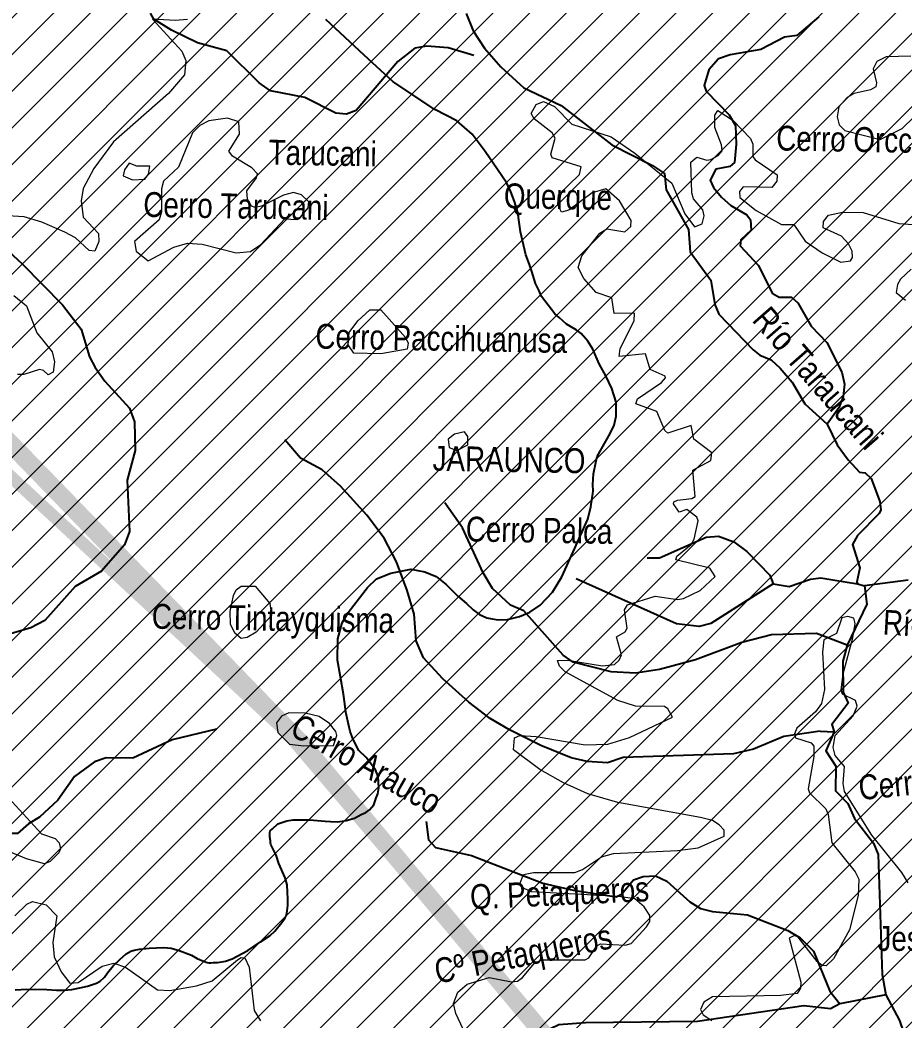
# Model space of a CAD drawing. Header units: feet. Extents: x -72 to 1107026, y -16 to 8357890.
# Drawn here: x 807745 to 818417, y 8226806 to 8238874 of the extents above; entities that cross this region are included whole.
import ezdxf

# ---------------------------------------------------------------- set-up
doc = ezdxf.new("R2010")
doc.units = ezdxf.units.FT
doc.header["$LTSCALE"] = 10
doc.header["$MEASUREMENT"] = 0
doc.linetypes.add('DASHED2', pattern=[0.375, 0.25, -0.125])
for name, color, linetype in [('AUTODEMA-inf. cofopri-Rural-PSAD', 190, 'CONTINUOUS'), ('FDO HUACAN-PERITO-COORD', 3, 'CONTINUOUS'), ('UBIC. REFE.-FDO. HUACAN', 6, 'CONTINUOUS'), ('VIA-AFIRMADA', 20, 'CONTINUOUS')]:
    doc.layers.add(name, color=color, linetype=linetype)
for name, color, linetype, lineweight in [('CURVAS_PERU_500_PSAD-18', 23, 'CONTINUOUS', 5), ('Hidrografia-IGN-QUEBRADAS', 151, 'CONTINUOUS', 25), ('Texto Toponimia IGN', 251, 'CONTINUOUS', 0)]:
    doc.layers.add(name, color=color, linetype=linetype, lineweight=lineweight)
doc.styles.add('SWILL721', font='swissi.ttf')

msp = doc.modelspace()

# ---------------------------------------------------------------- hatches: boundary and pattern name
at = {"layer": 'AUTODEMA-inf. cofopri-Rural-PSAD', "lineweight": 5}
h = msp.add_hatch(dxfattribs=at)
h.set_pattern_fill('ANSI31', color=256, scale=2500)
h.paths.add_polyline_path([(753238, 8156793), (753322, 8156780), (753238, 8156793), (761252, 8177664), (761485, 8177877), (761891, 8178033), (762006, 8178099), (762145, 8178160), (762278, 8178215), (762392, 8178274), (762497, 8178357), (762589, 8178469), (762675, 8178563), (762762, 8178662), (762856, 8178741), (762966, 8178847), (763062, 8178931), (763167, 8179043), (763215, 8179157), (763254, 8179284), (763292, 8179406), (763323, 8179543), (763341, 8179672), (763349, 8179797), (763400, 8179962), (763448, 8180102), (763499, 8180234), (763573, 8180363), (763635, 8180490), (763719, 8180589), (763826, 8180681), (763928, 8180774), (764019, 8180866), (764121, 8180950), (764228, 8181026), (764338, 8181097), (764444, 8181168), (764559, 8181213), (764712, 8181269), (764839, 8181335), (764956, 8181398), (765071, 8181451), (765175, 8181550), (765244, 8181660), (765315, 8181776), (765354, 8181893), (765389, 8182013), (765390, 8182140), (765377, 8182262), (765342, 8182396), (765286, 8182546), (765225, 8182684), (765197, 8182808), (765187, 8182943), (765170, 8183067), (765142, 8183205), (765114, 8183355), (765122, 8183484), (765143, 8183642), (765150, 8183779), (765168, 8183908), (765199, 8184028), (765243, 8184165), (765278, 8184310), (765332, 8184449), (765386, 8184576), (765432, 8184714), (765467, 8184853), (765513, 8184978), (765575, 8185115), (765661, 8185237), (765751, 8185338), (765852, 8185419), (765985, 8185503), (766099, 8185572), (766232, 8185655), (766299, 8185789), (767271, 8186800), (767271, 8186947), (767297, 8187069), (767333, 8187214), (767379, 8187334), (767466, 8187468), (767519, 8187582), (767578, 8187702), (767631, 8187831), (767690, 8187961), (767739, 8188095), (767779, 8188220), (767853, 8188349), (767930, 8188476), (768029, 8188550), (768144, 8188601), (768268, 8188621), (768396, 8188684), (768525, 8188666), (768648, 8188684), (768729, 8188803), (768760, 8188933), (768775, 8189055), (768816, 8189187), (768865, 8189314), (768913, 8189448), (768946, 8189596), (769010, 8189708), (769110, 8189804), (769242, 8189855), (769369, 8189839), (769435, 8190402), (769242, 8190676), (768955, 8190796), (768850, 8191044), (768727, 8191405), (768791, 8192051), (769355, 8193016), (769774, 8193584), (769715, 8193854), (770015, 8194180), (770358, 8194460), (770593, 8194855), (771149, 8195508), (771339, 8195882), (771620, 8196321), (772139, 8196529), (772271, 8196571), (772518, 8196829), (772893, 8197299), (773001, 8197468), (773083, 8197912), (773128, 8198271), (773053, 8198668), (772961, 8199048), (772784, 8199431), (772552, 8199747), (772403, 8199923), (772344, 8200269), (772420, 8200524), (772438, 8201124), (772378, 8201509), (772320, 8201525), (771949, 8202389), (771948, 8203291), (771835, 8204086), (771949, 8205175), (771912, 8205868), (771936, 8206678), (771927, 8207524), (771977, 8207815), (772140, 8208229), (772310, 8208881), (772199, 8209183), (771898, 8209610), (771718, 8210093), (771643, 8210618), (770734, 8212243), (770420, 8212760), (770332, 8213330), (770439, 8213909), (770573, 8214159), (770693, 8214428), (770826, 8214682), (770933, 8214964), (771027, 8215231), (771060, 8215528), (771028, 8215800), (771023, 8215945), (771008, 8216090), (770944, 8216217), (770904, 8216392), (770519, 8217145), (770239, 8217796), (770023, 8218086), (769663, 8218545), (769449, 8218924), (769225, 8219439), (769296, 8219810), (769534, 8220281), (769800, 8220721), (770123, 8220961), (770236, 8221108), (770301, 8221212), (770355, 8221316), (770388, 8221417), (770506, 8221516), (770614, 8221596), (770683, 8221720), (770695, 8221911), (770696, 8222074), (770699, 8222211), (770790, 8222424), (770811, 8222568), (770823, 8222774), (770781, 8222973), (770744, 8223095), (770724, 8223248), (770687, 8223365), (770609, 8223513), (770566, 8223607), (770536, 8223648), (770519, 8223803), (770420, 8224061), (770417, 8224114), (770411, 8224346), (770326, 8224585), (770246, 8224784), (770250, 8224878), (770152, 8225049), (770105, 8225286), (769944, 8225912), (769917, 8226101), (769939, 8226683), (769870, 8226978), (769847, 8227388), (769974, 8227697), (770102, 8227836), (770156, 8227935), (770134, 8228072), (770014, 8228391), (770087, 8228555), (770259, 8228867), (770494, 8228977), (770568, 8228972), (770670, 8228991), (770967, 8229392), (771170, 8229797), (771390, 8230281), (771541, 8230796), (771638, 8231110), (771649, 8231265), (771605, 8231522), (771627, 8231763), (771687, 8231964), (771722, 8232157), (771735, 8232337), (771693, 8232515), (771625, 8232625), (771600, 8233022), (771587, 8233284), (771570, 8233434), (771556, 8233673), (771538, 8233961), (771479, 8234294), (771495, 8234446), (771537, 8234647), (771589, 8234753), (771628, 8234908), (771626, 8235023), (771663, 8235221), (771705, 8235358), (771731, 8235452), (771806, 8235660), (771892, 8235916), (771915, 8235992), (771929, 8236129), (771913, 8236376), (771884, 8236602), (771862, 8236752), (771822, 8236938), (771796, 8237134), (771804, 8237182), (771883, 8237286), (771904, 8237405), (771913, 8237507), (771903, 8237629), (771894, 8237698), (771889, 8237802), (771827, 8237968), (771792, 8238039), (771813, 8238197), (771839, 8238311), (771838, 8238486), (771839, 8238639), (771824, 8238728), (771772, 8238886), (771717, 8239024), (771631, 8239192), (771615, 8239378), (771621, 8239502), (771614, 8239619), (771605, 8239731), (771569, 8239792), (771550, 8239932), (771551, 8240029), (771481, 8240238), (771522, 8240563), (771488, 8241022), (771468, 8241305), (820278, 8241691), (830577, 8202812), (830340, 8202672), (830000, 8202586), (829662, 8202548), (829318, 8202317), (829158, 8201793), (829053, 8201507), (828905, 8201367), (828322, 8201192), (827978, 8200961), (827919, 8200578), (827797, 8199716), (827643, 8199383), (827293, 8198961), (826996, 8198681), (826979, 8198104), (826868, 8197578), (826760, 8197196), (826743, 8196619), (826868, 8195942), (827189, 8195377), (827277, 8195085), (827159, 8194367), (827146, 8193935), (827234, 8193643), (827319, 8193256), (827453, 8192915), (827398, 8192676), (827291, 8192294), (827132, 8191818), (827119, 8191385), (827194, 8190661), (827090, 8190376), (826836, 8189950), (826722, 8189328), (826756, 8188846), (826641, 8188224), (826583, 8187889), (826334, 8187608), (826127, 8187133), (825918, 8186561), (825905, 8186129), (826032, 8185548), (825868, 8184879), (825858, 8184542), (825847, 8184158), (826032, 8183912), (826069, 8183526), (826047, 8182805), (826078, 8182227), (826108, 8181600), (826048, 8181217), (825801, 8180984), (825747, 8180793), (825636, 8180315), (825796, 8179204), (825684, 8178678), (825668, 8178149), (825657, 8177765), (825548, 8177335), (825244, 8176815), (825086, 8176386), (824977, 8175956), (824725, 8175579), (824520, 8175152), (824114, 8174443), (823712, 8173877), (823407, 8173357), (823324, 8172960), (823317, 8172729), (823307, 8172399), (823238, 8171852), (823314, 8171473), (823304, 8171154), (823327, 8170950), (823289, 8170632), (823310, 8170370), (823402, 8170016), (823586, 8169548), (823710, 8169280), (823662, 8168785), (823750, 8168195), (823303, 8168147), (822930, 8167996), (822690, 8167863), (822198, 8167624), (822071, 8167460), (821892, 8167381), (821672, 8167229), (821518, 8167084), (821383, 8166920), (821310, 8166661), (821229, 8166477), (821265, 8166226), (821329, 8166168), (821371, 8165998), (821374, 8165793), (821214, 8165770), (821034, 8165673), (820575, 8165630), (820470, 8165568), (820330, 8165544), (820169, 8165484), (819982, 8165480), (819805, 8165485), (819700, 8165414), (819649, 8165285), (819644, 8165108), (819667, 8164939), (819671, 8164762), (819732, 8164620), (819765, 8164469), (819741, 8164302), (819684, 8164248), (819479, 8164273), (819273, 8164260), (819038, 8164211), (818867, 8164134), (818823, 8164107), (818741, 8164036), (818708, 8164001), (818677, 8163932), (818710, 8163874), (818719, 8163764), (818731, 8163685), (818688, 8163660), (818637, 8163650), (818578, 8163656), (818522, 8163649), (818440, 8163596), (818419, 8163540), (818393, 8163433), (818298, 8163327), (818245, 8163363), (818164, 8163435), (818136, 8163489), (818129, 8163542), (818096, 8163606), (818046, 8163683), (817988, 8163732), (817894, 8163801), (817840, 8163741), (817832, 8163692), (817948, 8163198), (817963, 8163142), (817897, 8163112), (817789, 8163046), (817781, 8162998), (817730, 8162927), (817678, 8162897), (817592, 8162870), (817454, 8162902), (817393, 8162912), (817340, 8162910), (817312, 8162864), (817276, 8162829), (817252, 8162781), (817206, 8162736), (817116, 8162650), (817080, 8162604), (816998, 8162546), (816927, 8162529), (816831, 8162586), (816762, 8162655), (816699, 8162684), (816646, 8162707), (816575, 8162751), (816511, 8162744), (816411, 8162673), (816342, 8162595), (816313, 8162529), (816262, 8162412), (816108, 8162337), (816052, 8162315), (815981, 8162315), (815917, 8162285), (815807, 8162276), (815739, 8162310), (815638, 8162382), (815595, 8162443), (815534, 8162451), (815488, 8162492), (815433, 8162536), (815341, 8162496), (815286, 8162397), (815285, 8162290), (815182, 8162139), (815129, 8162124), (815020, 8162160), (814969, 8162143), (814915, 8162151), (814818, 8162129), (814661, 8162171), (814608, 8162204), (814465, 8162246), (814361, 8162265), (814167, 8162243), (813989, 8162194), (813856, 8162085), (813702, 8161985), (813124, 8161923), (812911, 8161706), (812856, 8161618), (812749, 8161540), (812492, 8161534), (812443, 8161524), (812367, 8161515), (812252, 8161510), (812150, 8161471), (812066, 8161443), (811936, 8161388), (811813, 8161338), (811757, 8161367), (811669, 8161438), (811510, 8161415), (811342, 8161337), (811245, 8161204), (811131, 8161124), (810849, 8161076), (810322, 8160943), (809995, 8160714), (809741, 8160678), (809493, 8160697), (809213, 8160705), (808932, 8160676), (808648, 8160621), (808530, 8160579), (808408, 8160546), (808227, 8160477), (808120, 8160465), (808005, 8160428), (807949, 8160451), (807748, 8160486), (807591, 8160502), (807337, 8160435), (807016, 8160247), (806896, 8160192), (806747, 8160074), (806681, 8160046), (806538, 8159999), (806377, 8159904), (806147, 8159906), (805415, 8159960), (805112, 8159977), (804565, 8160002), (804080, 8160025), (803956, 8160045), (803836, 8160005), (803684, 8159964), (803497, 8159761), (803367, 8159762), (803227, 8159787), (802920, 8159966), (802800, 8159994), (802680, 8160027), (802548, 8160058), (802424, 8160101), (802312, 8160152), (802195, 8160221), (802083, 8160290), (801956, 8160316), (801818, 8160295), (801688, 8160293), (801556, 8160247), (801423, 8160212), (801291, 8160159), (801159, 8160106), (800787, 8160136), (800463, 8160229), (800277, 8160263), (800072, 8160269), (799744, 8160251), (799483, 8160249), (799221, 8160248), (798949, 8160191), (798686, 8160152), (798410, 8160168), (798290, 8160204), (798148, 8160212), (798023, 8160253), (797876, 8160243), (797751, 8160192), (797611, 8160213), (797496, 8160274), (797323, 8160236), (797183, 8160081), (797053, 8159952), (796859, 8159878), (796714, 8159805), (796661, 8159693), (796625, 8159558), (796551, 8159432), (796413, 8159345), (796273, 8159351), (796136, 8159369), (796011, 8159432), (795892, 8159481), (795767, 8159545), (795647, 8159580), (795531, 8159639), (795391, 8159662), (795256, 8159634), (795083, 8159561), (794973, 8159508), (794881, 8159383), (794743, 8159228), (794634, 8159150), (794486, 8159150), (794377, 8159214), (794229, 8159227), (794087, 8159186), (793965, 8159158), (793830, 8159143), (793685, 8159172), (793580, 8159268), (793535, 8159388), (793533, 8159520), (793530, 8159657), (793548, 8159797), (793528, 8160067), (793457, 8160189), (793366, 8160285), (793249, 8160375), (793130, 8160431), (792862, 8160424), (792730, 8160378), (792470, 8160226), (792221, 8160229), (792150, 8160361), (792025, 8160394), (791895, 8160369), (791742, 8160344), (791615, 8160278), (791345, 8160296), (791121, 8160303), (791002, 8160353), (790927, 8160356), (790776, 8160295), (790573, 8160086), (790487, 8160014), (790335, 8159935), (790156, 8159875), (789933, 8159891), (789628, 8159994), (789403, 8160091), (789337, 8160215), (789139, 8160376), (788987, 8160391), (788855, 8160613), (788850, 8160750), (788898, 8160900), (788728, 8161037), (788593, 8161048), (788476, 8161094), (788331, 8161107), (788207, 8161079), (788072, 8161089), (787996, 8161188), (787900, 8161371), (787828, 8161534), (787714, 8161613), (787483, 8161754), (787368, 8161805), (787254, 8161881), (787122, 8161935), (787007, 8162011), (786888, 8162072), (786771, 8162121), (786667, 8162202), (786552, 8162248), (786425, 8162271), (786298, 8162223), (786203, 8162137), (786107, 8162061), (786051, 8162173), (786043, 8162338), (786150, 8162401), (786275, 8162485), (786339, 8162597), (786237, 8162665), (786110, 8162638), (785990, 8162577), (785868, 8162597), (785746, 8162615), (785622, 8162654), (785500, 8162672), (785362, 8162654), (785199, 8162603), (785082, 8162565), (784960, 8162540), (784835, 8162500), (784720, 8162436), (784596, 8162358), (784484, 8162277), (784379, 8162190), (784275, 8162114), (784160, 8162036), (784043, 8161954), (783938, 8161886), (783826, 8161812), (783699, 8161747), (783582, 8161693), (783449, 8161676), (783342, 8161607), (783271, 8161452), (783225, 8161328), (783179, 8161206), (783138, 8161082), (783097, 8160957), (783061, 8160830), (782974, 8160718), (782855, 8160675), (782725, 8160670), (782582, 8160648), (782463, 8160615), (782353, 8160549), (782259, 8160460), (782078, 8160260), (782029, 8160143), (781968, 8160031), (781907, 8159917), (781846, 8159810), (781751, 8159699), (781639, 8159610), (781573, 8159503), (781506, 8159396), (781422, 8159300), (781295, 8159285), (781170, 8159283), (781058, 8159227), (781035, 8159095), (780966, 8158947), (780910, 8158818), (780843, 8158678), (780719, 8158676), (780643, 8158773), (780548, 8158676), (780492, 8158534), (780489, 8158409), (780563, 8158292), (780456, 8158221), (780372, 8158130), (780275, 8158051), (780148, 8158062), (780033, 8158141), (779893, 8158142), (779769, 8158106), (779649, 8158042), (779555, 8157953), (779448, 8157872), (779391, 8157763), (779345, 8157649), (779294, 8157529), (779236, 8157415), (779123, 8157309), (778981, 8157250), (778859, 8157212), (778734, 8157164), (778607, 8157144), (778479, 8157144), (778332, 8157180), (778375, 8156898), (778164, 8156936), (778158, 8156802), (778130, 8156675), (778140, 8156545), (778112, 8156426), (778050, 8156319), (778063, 8156169), (777986, 8156065), (777961, 8155941), (777902, 8155786), (777843, 8155676), (777795, 8155562), (777705, 8155466), (777593, 8155359), (777509, 8155263), (777417, 8155159), (777305, 8155070), (777239, 8154938), (777216, 8154806), (777159, 8154686), (777093, 8154552), (777034, 8154440), (776983, 8154298), (776922, 8154161), (776873, 8154016), (776779, 8153937), (776659, 8153838), (776605, 8153711), (776592, 8153572), (776612, 8153434), (776630, 8153310), (776609, 8153183), (776586, 8153051), (776545, 8152921), (776515, 8152794), (776494, 8152637), (776486, 8152507), (776478, 8152344), (776437, 8152225), (776573, 8151681), (776106, 8151111), (775463, 8150015), (775273, 8149577), (775253, 8149427), (774951, 8149779), (774716, 8150004), (774511, 8150120), (774293, 8150189), (774009, 8150343), (773986, 8150653), (773898, 8150715), (773679, 8150366), (773524, 8150449), (773583, 8150865), (773302, 8151090), (773079, 8151190), (772903, 8151351), (772690, 8151485), (772613, 8151651), (772759, 8151759), (772737, 8151864), (772352, 8152136), (772085, 8152058), (771824, 8152119), (771653, 8152170), (771611, 8152333), (771212, 8152458), (770986, 8152496), (770745, 8152533), (770505, 8152618), (770212, 8152721), (769864, 8152789), (769676, 8152849), (769529, 8152895), (769298, 8152965), (769056, 8153020), (768826, 8153067), (768593, 8153122), (768350, 8153228), (768122, 8153296), (767859, 8153352), (767629, 8153412), (767406, 8153493), (767171, 8153558), (766938, 8153643), (766714, 8153723), (766443, 8153849), (766241, 8153940), (766040, 8153990), (765798, 8154065), (765568, 8154146), (765335, 8154198), (765105, 8154273), (764987, 8154344), (764570, 8154454), (764357, 8154514), (764080, 8154590), (763867, 8154638), (763662, 8154698), (763479, 8154729), (763070, 8154817), (762778, 8154929), (762461, 8154975), (762334, 8155019), (762093, 8155094), (761838, 8155171), (761596, 8155180), (761345, 8155237), (761116, 8155269), (760846, 8155361), (760587, 8155419), (760351, 8155487), (760119, 8155512), (759916, 8155493), (759629, 8155574), (759372, 8155594), (759166, 8155611), (758956, 8155664), (758687, 8155803), (758456, 8155889), (758210, 8155960), (757946, 8156005), (757689, 8156063), (757532, 8156107), (757276, 8156170), (757050, 8156236), (756864, 8156260), (756611, 8156328), (756385, 8156381), (756113, 8156398), (755975, 8156433), (755622, 8156463), (755391, 8156486), (755152, 8156526), (754896, 8156606), (754586, 8156660), (754380, 8156712), (754159, 8156752), (753964, 8156794), (753322, 8156780)])

# ---------------------------------------------------------------- linework, layer by layer
at = {"layer": 'CURVAS_PERU_500_PSAD-18'}
for points in [[(809766, 8238880), (809617, 8238867), (809346, 8238886), (809700, 8238500), (809746, 8238384), (809732, 8238212), (809537, 8237986), (808875, 8237402), (808637, 8237081), (808507, 8236840), (808484, 8236692), (808508, 8236494), (808695, 8236299), (808696, 8236200), (808650, 8236085), (808582, 8236092), (808417, 8236244), (808285, 8236315), (808010, 8236434), (807795, 8236498), (807596, 8236511)], [(818499, 8238437), (818200, 8238428), (818090, 8238375), (818047, 8238285), (818085, 8238115), (818076, 8238068), (818011, 8238032), (817816, 8237989), (817730, 8237939), (817631, 8237828), (817611, 8237706), (817634, 8237609), (817705, 8237540), (818128, 8237432), (818394, 8237565), (818824, 8237984)], [(816186, 8229163), (816106, 8229215), (815960, 8229250), (814962, 8229431), (814602, 8229535), (814305, 8229668), (814023, 8229829), (813703, 8230066), (813714, 8230212), (813778, 8230241), (813977, 8230228), (814568, 8230126), (814842, 8230134), (815104, 8230215), (815624, 8230461), (815566, 8230563), (815526, 8230591), (815177, 8230593), (814964, 8230663), (814327, 8231007), (814257, 8231077), (814235, 8231146), (814357, 8231147), (814777, 8231079), (814923, 8231095), (814977, 8231147), (815005, 8231215), (814946, 8231429), (815051, 8231492), (815076, 8231534), (815045, 8231756), (815080, 8231818), (815412, 8231923), (815682, 8231881), (815756, 8231891), (815957, 8231990), (816137, 8232158), (816073, 8232260), (815663, 8232360), (815673, 8232403), (815847, 8232545), (815883, 8232610), (815931, 8232829), (815916, 8232876), (815796, 8232966), (815705, 8232934), (815636, 8233035), (815637, 8233059), (815681, 8233080), (815855, 8233098), (815895, 8233125), (815870, 8233443), (816087, 8233558), (816099, 8233651), (815880, 8233815), (815847, 8233980), (815566, 8233888), (815529, 8233919), (815435, 8234148), (815178, 8234242), (815200, 8234304), (815489, 8234501), (815540, 8234556), (815533, 8234577), (815351, 8234657), (815296, 8234845), (814979, 8234812), (814990, 8234909), (815158, 8235244), (815165, 8235338), (814919, 8235331), (814890, 8235523), (814703, 8235587), (814552, 8235753), (814485, 8235886), (814528, 8236027), (814745, 8236300), (814829, 8236353), (815047, 8236316), (815120, 8236383), (815124, 8236455), (814984, 8236690), (814817, 8236836), (814651, 8236788), (814370, 8236580), (814281, 8236555), (814240, 8236644), (814248, 8236766), (814500, 8237008), (814521, 8237101), (814168, 8237210), (814154, 8237256), (814205, 8237449), (814168, 8237513), (813952, 8237682), (813916, 8237745), (813975, 8237853), (814064, 8237891), (814199, 8237831), (814406, 8237617), (814881, 8237465), (815169, 8237267), (815615, 8236904), (815773, 8236537), (815887, 8236380), (815979, 8236414), (816003, 8236509), (815988, 8236582), (815877, 8236715), (815855, 8236787), (815843, 8237160), (815917, 8237217), (816037, 8237181), (816085, 8237189), (816173, 8237238), (816221, 8237294), (816216, 8237368), (816133, 8237575), (816135, 8237725), (816169, 8237783), (816356, 8237660), (816563, 8237443), (816592, 8237375), (816592, 8237226), (816620, 8237185), (816886, 8237005), (816881, 8236931), (816822, 8236853), (816475, 8236859), (816430, 8236803), (816436, 8236731), (816633, 8236577), (816937, 8236405), (817086, 8236407), (817225, 8236205), (817430, 8236063), (817653, 8235950), (817773, 8235967), (817797, 8236010), (817793, 8236084), (817749, 8236173), (817664, 8236265), (817441, 8236368), (817447, 8236442), (817505, 8236520), (817676, 8236555), (817926, 8236550), (818355, 8236418), (818579, 8236402)], [(818502, 8235866), (818377, 8235746), (818338, 8235682), (818323, 8235587), (818437, 8235492)], [(807669, 8235551), (807822, 8235426), (807947, 8235100), (808135, 8234869), (808162, 8234747), (808147, 8234625), (808084, 8234594), (808029, 8234645), (807981, 8234655), (807790, 8234597), (807716, 8234597)], [(818469, 8228460), (818392, 8228588), (818027, 8229037), (817700, 8229564), (817681, 8229661), (817701, 8229865), (817588, 8229997), (817564, 8230093), (817586, 8230240), (817805, 8230478), (817851, 8230593), (817831, 8230662), (817675, 8230740), (817657, 8230785), (817682, 8230983), (817799, 8231417), (817829, 8231590), (817812, 8231657), (817739, 8231675), (817668, 8231658), (817604, 8231471), (817451, 8231393), (817434, 8231244), (817457, 8230795), (817422, 8230625), (817348, 8230525), (817124, 8230326), (817095, 8230259), (817109, 8230212), (817298, 8230149), (817329, 8230112), (817329, 8229987), (817261, 8229595), (817278, 8229549), (817472, 8229356), (817502, 8229288), (817545, 8228946), (817828, 8228596), (817871, 8228507), (817863, 8228308), (817761, 8227895), (817568, 8227545), (817478, 8227461), (817429, 8227465), (817370, 8227511), (817140, 8227806), (817095, 8227825), (817030, 8227794), (817170, 8227263), (817166, 8227189), (817126, 8227127), (816929, 8227103), (816105, 8227086), (816001, 8227021), (815959, 8226932), (815993, 8226867), (816097, 8226800)], [(807426, 8229679), (808005, 8229051), (808169, 8228998), (808220, 8228944), (808233, 8228871), (808215, 8228825), (808108, 8228720), (808041, 8228691), (807825, 8228753), (807132, 8229038)], [(813154, 8226567), (813007, 8226883), (812980, 8227004), (813032, 8227143), (813145, 8227239), (813408, 8227317), (813677, 8227268), (813751, 8227275), (813813, 8227317), (813956, 8227490), (814046, 8227531), (814569, 8227534), (814613, 8227556), (814711, 8227701), (814753, 8227727), (815051, 8227710), (815123, 8227728), (815307, 8227931), (815347, 8227994), (815348, 8228068), (815279, 8228170), (815166, 8228268), (814969, 8228297), (813921, 8228352), (813831, 8228394), (813781, 8228449), (813824, 8228562), (813945, 8228586), (814444, 8228588), (814537, 8228624), (814766, 8228776), (814910, 8228814), (815684, 8228850), (815931, 8228885), (816246, 8229024), (816248, 8229097), (816186, 8229163)], [(807684, 8228065), (807829, 8228203), (807895, 8228235), (808063, 8228197), (808191, 8228064), (808143, 8227742), (808159, 8227569), (808241, 8227387), (808349, 8227252), (808447, 8227259), (808736, 8227455), (808879, 8227491), (809019, 8227442), (809407, 8227170), (809555, 8227161), (809875, 8227217), (810066, 8227278), (810371, 8227533), (810414, 8227559), (810461, 8227555), (810511, 8227442), (810572, 8226922), (810648, 8226795)]]:
    msp.add_lwpolyline(points, dxfattribs=at)
for points in [[(809293, 8235967), (809602, 8236131), (809769, 8236180), (809943, 8236167), (810355, 8236066), (810528, 8236082), (810651, 8236166), (810943, 8236473), (811089, 8236468), (811132, 8236493), (811226, 8236608), (811232, 8236680), (811143, 8236765), (811048, 8236793), (810928, 8236759), (810659, 8236628), (810586, 8236611), (810540, 8236626), (810493, 8236713), (810482, 8236812), (810601, 8236971), (810613, 8237018), (810546, 8237091), (810310, 8237232), (810265, 8237290), (810396, 8237497), (810388, 8237644), (810249, 8237688), (810027, 8237659), (809917, 8237601), (809828, 8237513), (809659, 8237098), (809476, 8236931), (809452, 8236835), (809452, 8236560), (809425, 8236464), (809128, 8236203), (809146, 8236083)], [(809155, 8237112), (809063, 8237146), (809006, 8237066), (808991, 8236994), (809104, 8236947), (809252, 8236954), (809297, 8237012), (809314, 8237109)], [(812102, 8235378), (812400, 8235042), (812430, 8234974), (812418, 8234902), (812100, 8234846), (811777, 8234854), (811709, 8234956), (811718, 8235102), (811823, 8235242), (811970, 8235377)], [(813021, 8233680), (813151, 8233747), (813151, 8233846), (813110, 8233904), (812989, 8233878), (812916, 8233815), (812925, 8233717)], [(810583, 8232040), (810761, 8231831), (810781, 8231686), (810595, 8231487), (810489, 8231422), (810416, 8231411), (810340, 8231474), (810286, 8231585), (810284, 8231735), (810323, 8231931), (810357, 8231997), (810417, 8232040)], [(811530, 8230120), (811570, 8230238), (811560, 8230286), (811482, 8230383), (811358, 8230467), (811190, 8230511), (810990, 8230514), (810901, 8230474), (810841, 8230394), (810857, 8230274), (810999, 8230136), (811171, 8230113)]]:
    msp.add_lwpolyline(points, close=True, dxfattribs=at)
at = {"layer": 'FDO HUACAN-PERITO-COORD', "linetype": 'DASHED2', "const_width": 150}
msp.add_lwpolyline([(776109, 8203248), (774865, 8207658), (775330, 8210079), (775136, 8212939), (774305, 8215978), (774788, 8218971), (775555, 8221561), (775542, 8224023), (773979, 8227812), (775889, 8234965), (780076, 8238594), (787078, 8237602), (788710, 8238398), (802020, 8237500), (807137, 8233825), (810952, 8230292), (814385, 8226254), (816524, 8221734), (814695, 8213487), (812232, 8205872), (811835, 8202194)], dxfattribs=at)
at = {"layer": 'Hidrografia-IGN-QUEBRADAS'}
for p, q in [((817407, 8230293), (817576, 8230282)), ((818199, 8227109), (817641, 8227000))]:
    msp.add_line(p, q, dxfattribs=at)
for points in [[(813223, 8238445), (812915, 8238539), (812656, 8238558), (812511, 8238534), (812307, 8238373), (811802, 8237782), (811687, 8237736), (811560, 8237749), (811184, 8237938), (810770, 8238019), (810634, 8238118), (810244, 8238504), (809887, 8238597), (809575, 8238750), (809362, 8238885), (809324, 8238947), (809307, 8239041), (809249, 8239735), (809174, 8239946), (809098, 8240050), (808884, 8240054), (808373, 8239994)], [(813133, 8238952), (813217, 8238743), (813352, 8238533), (813550, 8238308), (813827, 8238055), (814277, 8237841), (814889, 8237366), (815380, 8237120), (815524, 8237021), (815547, 8236826), (815816, 8236347), (815835, 8236075), (816086, 8235735), (816132, 8235439), (816182, 8235325), (816598, 8234894), (816675, 8234830), (816814, 8234775), (816924, 8234673), (817069, 8234502), (817221, 8234244), (817489, 8233995)], [(817388, 8238914), (817122, 8238687), (816975, 8238668), (816687, 8238519), (816318, 8238453), (816177, 8238404), (816063, 8238273), (816003, 8238085), (816029, 8238016), (816307, 8237730), (816382, 8237601), (816392, 8237377), (816370, 8237154), (816313, 8237107), (816144, 8237073), (816079, 8236941), (816118, 8236851), (816216, 8236737), (816327, 8236637), (816520, 8236521), (816565, 8236462), (816574, 8236339), (816448, 8236220), (816441, 8236150), (816661, 8235913), (816824, 8235577), (816912, 8235531), (817060, 8235528), (817135, 8235462), (817296, 8235181), (817484, 8234981), (817666, 8234626), (817701, 8234481), (817683, 8234332), (817630, 8234192), (817489, 8233995)], [(806598, 8236786), (807025, 8236449), (807497, 8236181), (807772, 8235933), (808258, 8235435), (808483, 8235143), (808586, 8234811), (808653, 8234679), (808768, 8234517), (809069, 8234189), (809129, 8234026), (809134, 8233680), (809038, 8233321), (809069, 8232703), (809009, 8232539), (808730, 8232224), (808412, 8232036), (808046, 8231629), (807875, 8231540), (807533, 8231438)], [(817489, 8233995), (817612, 8233749), (817743, 8233566), (817879, 8233419), (817949, 8233411), (818022, 8233342), (818127, 8233063), (818137, 8232964), (818117, 8232919), (817854, 8232652), (817794, 8232544), (817885, 8232262), (817846, 8232092), (817855, 8232070), (817942, 8232046)], [(817407, 8230293), (816966, 8230229), (816601, 8230075), (816360, 8230019), (815026, 8229972), (814839, 8229908), (814591, 8229925), (814398, 8229970), (814032, 8230117), (813654, 8230306), (813421, 8230445), (813165, 8230641), (812852, 8230923), (812618, 8231178), (812529, 8231382), (812503, 8231704), (812420, 8231988), (812289, 8232337), (812143, 8232622), (811932, 8232899), (811615, 8233247), (811394, 8233444), (811132, 8233585), (810941, 8233808)], [(817732, 8231329), (817360, 8231472), (816817, 8231455), (816458, 8231361), (815902, 8231152), (815467, 8231038), (815175, 8230992), (814883, 8231007), (814423, 8231125), (814302, 8231208), (813827, 8231746), (813667, 8231811), (813449, 8232014), (813337, 8232204), (813088, 8232745), (812874, 8233048)], [(815315, 8232385), (815464, 8232382), (816029, 8232634), (816177, 8232647), (816361, 8232575), (816521, 8232459), (816797, 8232174), (816836, 8232070)], [(816836, 8232070), (816084, 8231591), (815943, 8231554), (815672, 8231589), (814459, 8232130)], [(816836, 8232070), (817031, 8232039), (817289, 8232128), (817412, 8232143), (817558, 8232120), (817855, 8232070)], [(818469, 8232114), (817942, 8232046)], [(817942, 8232046), (817968, 8231825), (817732, 8231329), (817679, 8231137), (817683, 8230762), (817745, 8230629), (817547, 8230374), (817576, 8230282), (817475, 8230056), (817595, 8229869), (817590, 8229572), (817741, 8229420), (817820, 8229237), (818048, 8228941), (818104, 8228803), (818155, 8227354), (818199, 8227109), (818364, 8226801), (818410, 8226658), (818416, 8226459), (818378, 8226011), (818408, 8225815), (818729, 8225628)], [(810117, 8230315), (809582, 8230188), (809107, 8229966), (808784, 8229969), (808643, 8229921), (808402, 8229744), (808201, 8229459), (807982, 8229252), (807847, 8229173), (807717, 8229057), (807569, 8229055), (807451, 8229096), (807137, 8229330), (806917, 8229294), (806836, 8229374)], [(812650, 8229202), (812677, 8228980), (812760, 8228889), (813196, 8228791), (814059, 8228457), (814423, 8228371), (814942, 8228294), (815008, 8228326), (815152, 8228496), (815270, 8228537), (815419, 8228547), (815553, 8228482), (815832, 8228232), (815959, 8228153), (816104, 8228116), (816526, 8228076), (817015, 8227885), (817165, 8227797), (817323, 8227638), (817523, 8227153), (817641, 8227000)], [(817641, 8227000), (817531, 8226942), (817210, 8226976), (815924, 8226788), (814574, 8226773), (814251, 8226746), (814049, 8226651), (813764, 8226371), (813469, 8226183), (813292, 8225975), (813125, 8225925), (812704, 8225868), (812519, 8225794), (812390, 8225677), (812256, 8225497), (812182, 8225287), (812195, 8224688), (812126, 8224501), (812110, 8224227), (812122, 8224103), (812169, 8224044), (812193, 8223948), (812230, 8223600), (812160, 8223293)]]:
    msp.add_lwpolyline(points, dxfattribs=at)
at = {"layer": 'UBIC. REFE.-FDO. HUACAN', "const_width": 220}
msp.add_lwpolyline([(786232, 8238082), (786598, 8238062), (786838, 8238079), (787096, 8238177), (787331, 8238254), (787537, 8238288), (787691, 8238366), (787914, 8238403), (788146, 8238409), (788497, 8238371), (788842, 8238355), (794514, 8238056), (804241, 8237257), (811171, 8230113), (814385, 8226254), (816524, 8221734), (813891, 8211263), (802265, 8210600), (800126, 8209478), (795483, 8208957), (789544, 8208957), (782183, 8210281)], dxfattribs=at)
at = {"layer": 'VIA-AFIRMADA'}
msp.add_lwpolyline([(807689, 8227169), (807826, 8227178), (808068, 8227173), (808188, 8227165), (808276, 8227166), (808373, 8227174), (808468, 8227193), (808562, 8227215), (808669, 8227249), (808715, 8227276), (808765, 8227324), (808800, 8227375), (808869, 8227459), (808949, 8227536), (809028, 8227603), (809083, 8227636), (809122, 8227649), (809189, 8227659), (809306, 8227673), (809482, 8227681), (809570, 8227671), (809667, 8227646), (809814, 8227587), (809885, 8227550), (809961, 8227518), (810004, 8227501), (810025, 8227497), (810051, 8227496), (810079, 8227499), (810130, 8227502), (810227, 8227515), (810306, 8227544), (810496, 8227646), (810649, 8227749), (810766, 8227826), (810823, 8227877), (810908, 8227983), (810948, 8228041), (810962, 8228073), (810970, 8228125), (810979, 8228189), (810979, 8228267), (810975, 8228349), (810971, 8228439), (810948, 8228521), (810872, 8228696), (810838, 8228794), (810796, 8228874), (810775, 8228926), (810771, 8228945), (810768, 8228967), (810760, 8229013), (810760, 8229066), (810764, 8229090), (810793, 8229115), (810860, 8229172), (810965, 8229210), (811043, 8229220), (811239, 8229220), (811429, 8229206), (811492, 8229200), (811583, 8229197), (811684, 8229212), (811785, 8229241), (811864, 8229288), (811922, 8229312), (811964, 8229341), (812016, 8229404), (812047, 8229487), (812065, 8229536), (812076, 8229609), (812071, 8229743), (812038, 8229825), (811924, 8229974), (811835, 8230059), (811768, 8230190), (811731, 8230289), (811711, 8230375), (811678, 8230521), (811668, 8230623), (811649, 8230740), (811613, 8230949), (811579, 8231150), (811584, 8231407), (811636, 8231600), (811706, 8231724), (811843, 8231901), (811940, 8232026), (812051, 8232131), (812221, 8232200), (812463, 8232246), (812632, 8232216), (812770, 8232158), (812889, 8232061), (813032, 8231919), (813136, 8231832), (813217, 8231757), (813291, 8231700), (813381, 8231658), (813446, 8231646), (813516, 8231637), (813630, 8231640), (813774, 8231677), (813901, 8231727), (814027, 8231812), (814175, 8231971), (814288, 8232154), (814443, 8232501), (814601, 8232852), (814638, 8233001), (814663, 8233188), (814661, 8233267), (814670, 8233399), (814699, 8233535), (814714, 8233607), (814869, 8233883), (814917, 8233985), (814941, 8234094), (814943, 8234262), (814891, 8234426), (814818, 8234579), (814739, 8234724), (814659, 8234902), (814602, 8235000), (814520, 8235090), (814461, 8235137), (814341, 8235204), (814256, 8235286), (814202, 8235327), (814042, 8235538), (814011, 8235606), (813968, 8235694), (813923, 8235840), (813897, 8235923), (813853, 8236040), (813813, 8236215), (813788, 8236319), (813755, 8236552), (813715, 8236682), (813670, 8236799), (813624, 8236905), (813510, 8237069), (813361, 8237288), (813203, 8237497), (813018, 8237659), (812753, 8237793), (812251, 8238130), (811899, 8238449), (811436, 8238879)], dxfattribs=at)

# ---------------------------------------------------------------- texts
at = {"layer": 'Texto Toponimia IGN', "style": 'SWILL721', "width": 0.8}
for s, rotation, p in [('Cerro Orccos', 358.9987, (816873, 8237300)), ('Tarucani', 358.9987, (810745, 8237130)), ('Querque', 358.9987, (813585, 8236604)), ('Cerro Tarucani', 358.9987, (809232, 8236499)), ('Río Taraucani', 311.2232, (816571, 8235246)), ('Cerro Paccihuanusa', 358.9987, (811310, 8234909)), ('JARAUNCO', 358.9987, (812725, 8233436)), ('Cerro Palca', 358.9987, (813125, 8232582)), ('Cerro Tintayquisma', 358.9987, (809334, 8231529)), ('Río La Mina', 356.8186, (818156, 8231458)), ('Cerro Arauco', 330.5095, (810986, 8230257)), ('Cerro Padreyoc', 5.9357, (817886, 8229458)), ('Q. Petaqueros', 2.659, (813186, 8228141)), ('Cº Petaqueros', 11.5107, (812785, 8227242))]:
    msp.add_text(s, height=300, rotation=rotation, dxfattribs=at).set_placement(p)
msp.add_text('Jesau', height=300, dxfattribs=at).set_placement((818097, 8227640))

doc.saveas('drawing.dxf')
